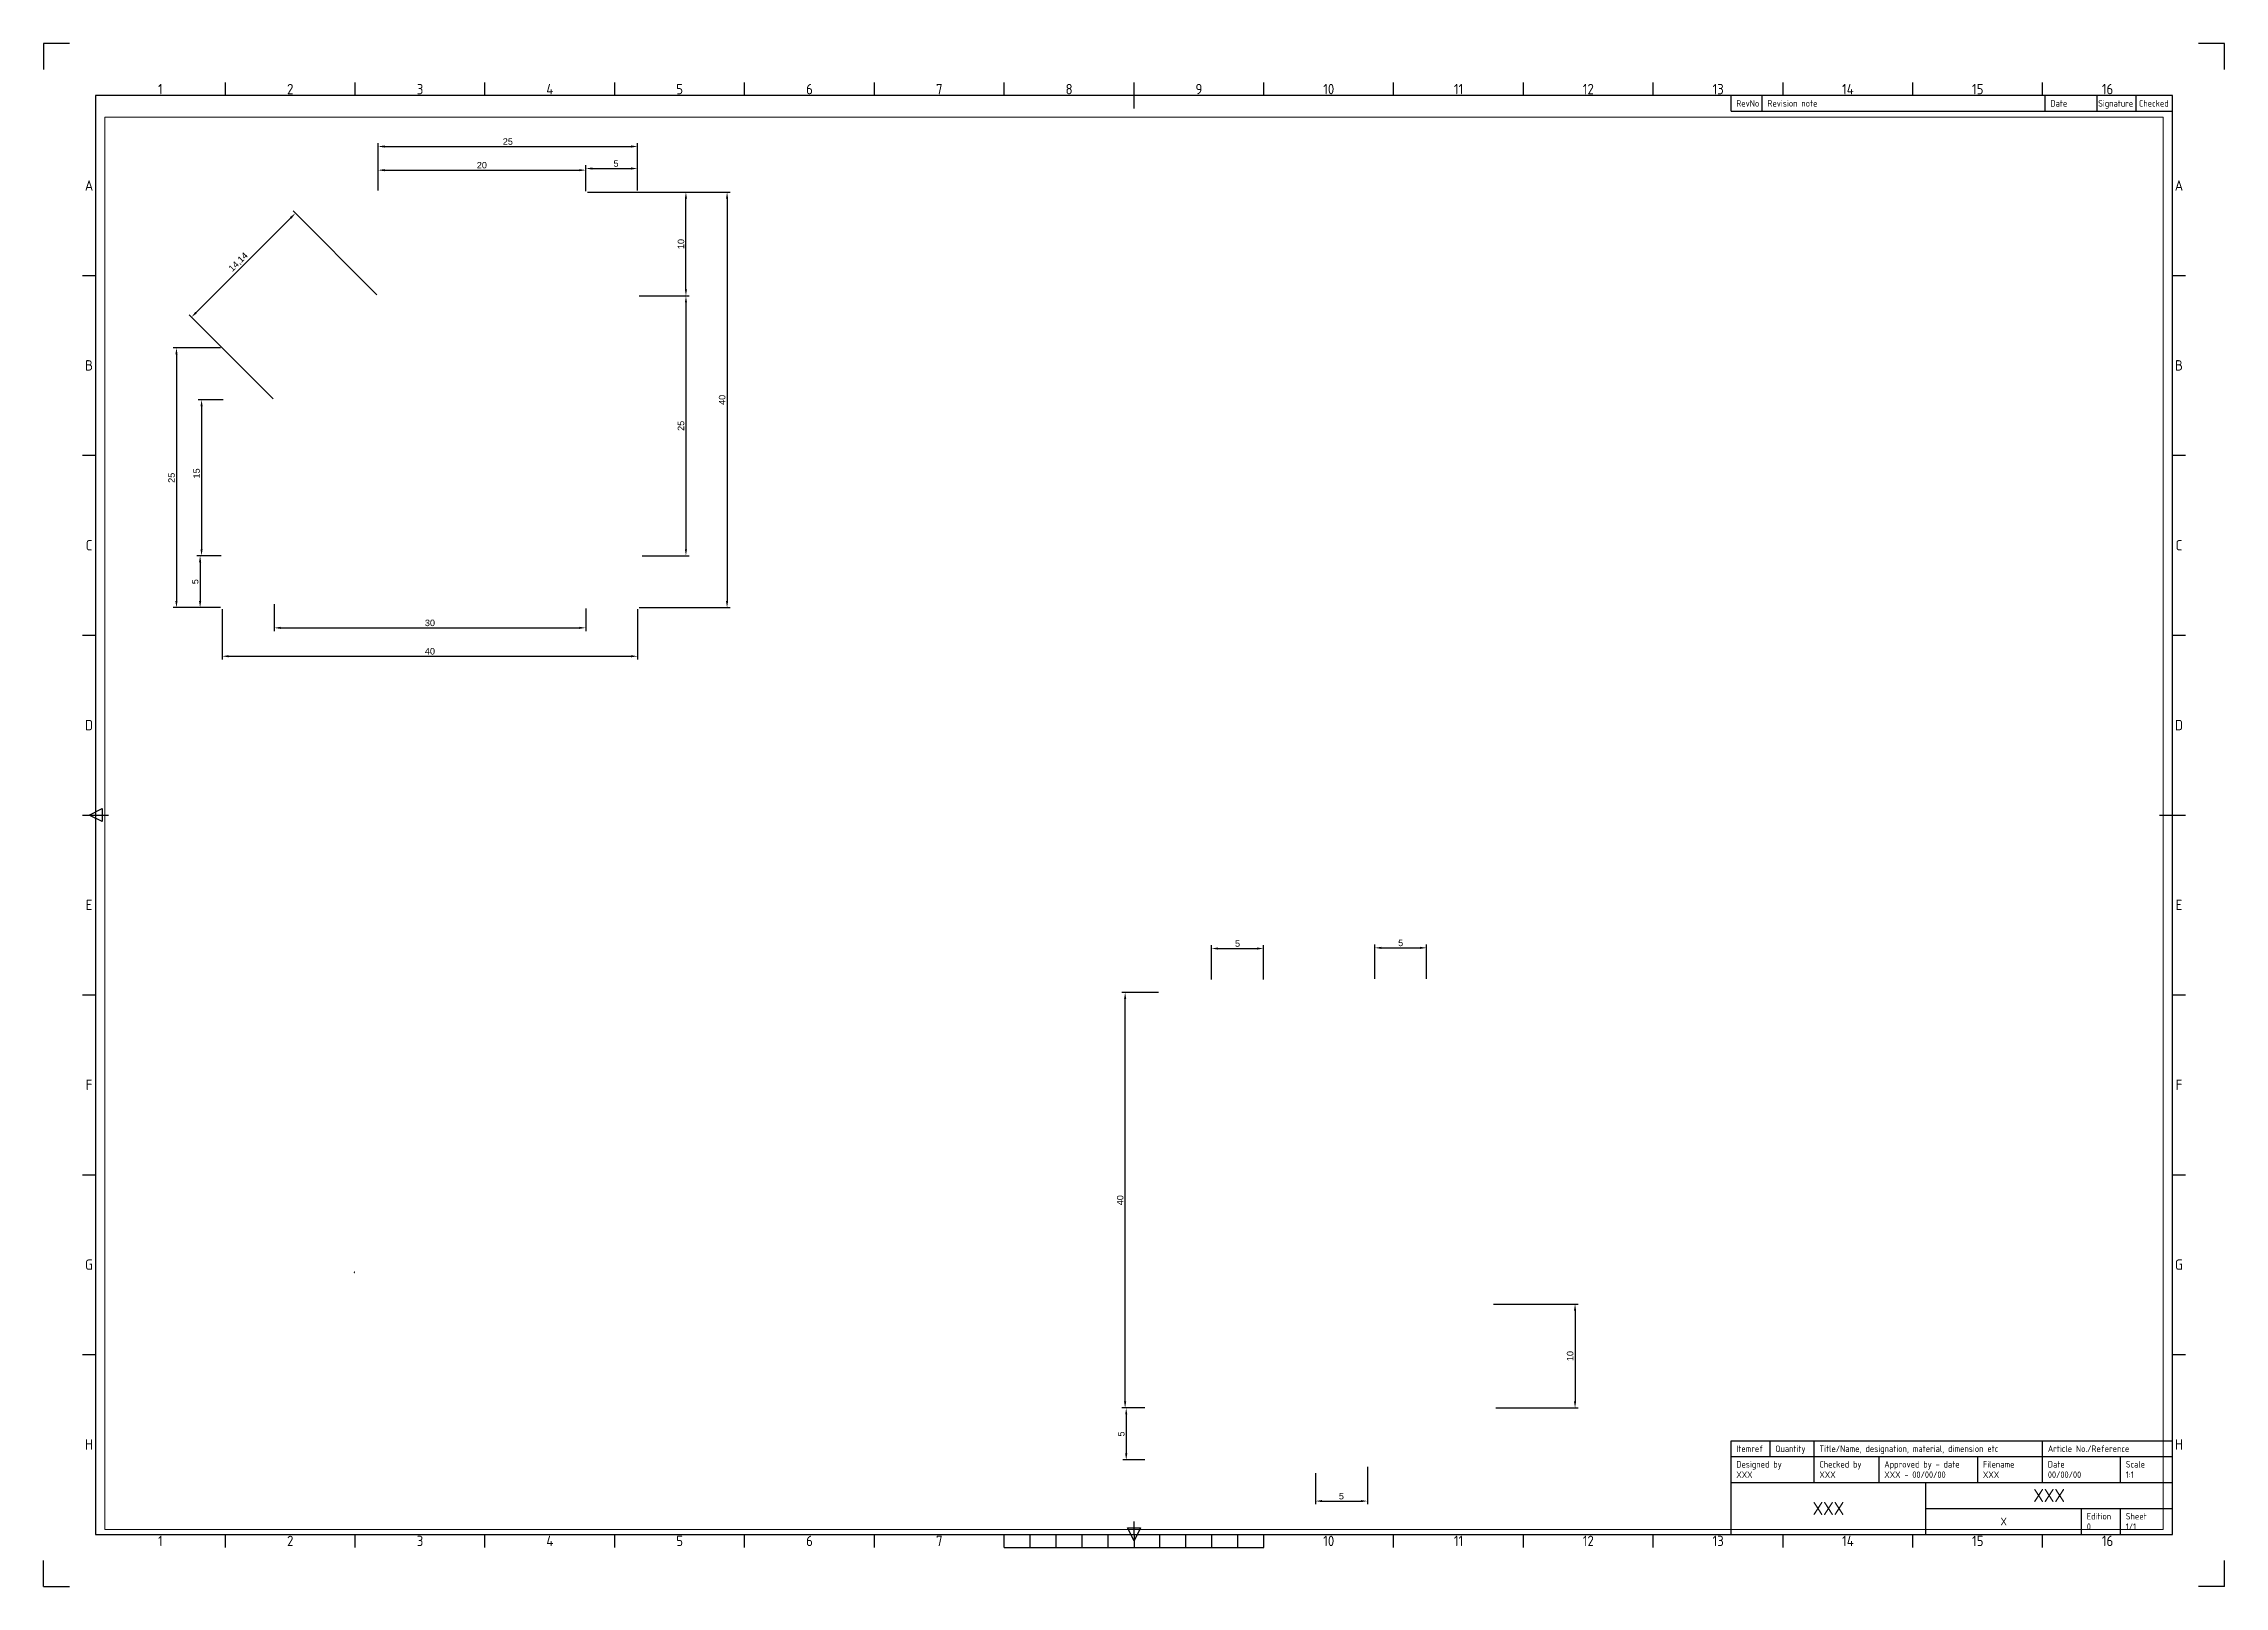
# Paper-space layout 'ISO A1 Layout' of a CAD drawing. Header units: millimetres. Extents: x 0 to 840, y 0 to 594.
# The model-space entities are those that its viewports show. They can reach past a viewport. Long polylines and large blocks are cut down to what shows.
import ezdxf
from ezdxf.enums import TextEntityAlignment as Align

# ---------------------------------------------------------------- set-up
doc = ezdxf.new("R2010")
doc.units = ezdxf.units.MM
doc.layers.add('Title Block', color=7, linetype='Continuous')
doc.layers.add('Viewport', color=5, linetype='Continuous')
doc.styles.add('ISO Proportional', font='isocp.shx')
doc.styles.get("Standard").update_dxf_attribs({"font": 'arial.ttf'})
doc.dimstyles.new('ISO-25', dxfattribs={"dimtxt": 2.5, "dimasz": 2.5, "dimexe": 1.25, "dimexo": 0.625, "dimtad": 1, "dimtxsty": 'Standard', "dimcen": 2.5, "dimadec": 0, "dimazin": 0, "dimtfac": 1, "dimtmove": 0, "dimatfit": 3, "dimfxl": 1, "dimarcsym": 0})

# ---------------------------------------------------------------- blocks, each defined once
blk = doc.blocks.new('ISO A1 title block')
at = {"layer": 'Title Block'}
for p, q in [((10, 594), (0, 594)), ((0, 594), (0, 584)), ((840, 594), (830, 594)), ((840, 584), (840, 594)), ((820, 574), (20, 574)), ((20, 574), (20, 20)), ((70, 574), (70, 579)), ((120, 574), (120, 579)), ((170, 574), (170, 579)), ((220, 574), (220, 579)), ((270, 574), (270, 579)), ((320, 574), (320, 579)), ((370, 574), (370, 579)), ((420, 569), (420, 579)), ((470, 574), (470, 579)), ((520, 574), (520, 579)), ((570, 574), (570, 579)), ((620, 574), (620, 579)), ((650, 568), (650, 574)), ((662, 568), (662, 574)), ((670, 574), (670, 579)), ((720, 574), (720, 579)), ((770, 574), (770, 579)), ((771, 568), (771, 574)), ((791, 568), (791, 574)), ((806, 568), (806, 574)), ((820, 20), (820, 574)), ((650, 568), (820, 568)), ((15, 504.75), (20, 504.75)), ((820, 504.75), (825, 504.75)), ((15, 435.5), (20, 435.5)), ((820, 435.5), (825, 435.5)), ((15, 366.25), (20, 366.25)), ((820, 366.25), (825, 366.25)), ((15, 297), (25, 297)), ((17.5, 297), (22.5, 299.5)), ((22.5, 294.5), (17.5, 297)), ((22.5, 299.5), (22.5, 294.5)), ((815, 297), (825, 297)), ((15, 227.75), (20, 227.75)), ((820, 227.75), (825, 227.75)), ((15, 158.5), (20, 158.5)), ((820, 158.5), (825, 158.5)), ((15, 89.25), (20, 89.25)), ((820, 89.25), (825, 89.25)), ((650, 56), (820, 56)), ((650, 50), (650, 56)), ((665, 50), (665, 56)), ((682, 50), (682, 56)), ((770, 50), (770, 56)), ((650, 50), (820, 50)), ((650, 20), (650, 50)), ((682, 40), (682, 50)), ((707, 40), (707, 50)), ((745, 40), (745, 50)), ((770, 40), (770, 50)), ((800, 40), (800, 50)), ((650, 40), (820, 40)), ((725, 20), (725, 40)), ((725, 30), (820, 30)), ((785, 20), (785, 30)), ((800, 20), (800, 30)), ((20, 20), (820, 20)), ((70, 15), (70, 20)), ((120, 15), (120, 20)), ((170, 15), (170, 20)), ((220, 15), (220, 20)), ((270, 15), (270, 20)), ((320, 15), (320, 20)), ((370, 15), (370, 20)), ((380, 15), (380, 20)), ((390, 15), (390, 20)), ((400, 15), (400, 20)), ((410, 15), (410, 20)), ((417.5, 22.5), (422.5, 22.5)), ((420, 17.5), (417.5, 22.5)), ((420, 20), (420, 25)), ((422.5, 22.5), (420, 17.5)), ((420, 20), (420, 15)), ((430, 15), (430, 20)), ((440, 15), (440, 20)), ((450, 15), (450, 20)), ((460, 15), (460, 20)), ((470, 15), (470, 20)), ((520, 15), (520, 20)), ((570, 15), (570, 20)), ((620, 15), (620, 20)), ((670, 15), (670, 20)), ((720, 15), (720, 20)), ((770, 15), (770, 20)), ((0, 0), (0, 10)), ((370, 15), (470, 15)), ((840, 0), (840, 10)), ((0, 0), (10, 0)), ((840, 0), (830, 0))]:
    blk.add_line(p, q, dxfattribs=at)
at = {"layer": 'Title Block', "style": 'ISO Proportional'}
for s, p in [('1', (45, 576.5)), ('2', (95, 576.5)), ('3', (145, 576.5)), ('4', (195, 576.5)), ('5', (245, 576.5)), ('6', (295, 576.5)), ('7', (345, 576.5)), ('8', (395, 576.5)), ('9', (445, 576.5)), ('10', (495, 576.5)), ('11', (545, 576.5)), ('12', (595, 576.5)), ('13', (645, 576.5)), ('14', (695, 576.5)), ('15', (745, 576.5)), ('16', (795, 576.5)), ('A', (17.5, 539.375)), ('A', (822.5, 539.375)), ('B', (17.5, 470.125)), ('B', (822.5, 470.125)), ('C', (17.5, 400.875)), ('C', (822.5, 400.875)), ('D', (17.5, 331.625)), ('D', (822.5, 331.625)), ('E', (17.5, 262.375)), ('E', (822.5, 262.375)), ('F', (17.5, 193.125)), ('F', (822.5, 193.125)), ('G', (17.5, 123.875)), ('G', (822.5, 123.875)), ('H', (17.5, 54.625)), ('H', (822.5, 54.625)), ('1', (45, 17.5)), ('2', (95, 17.5)), ('3', (145, 17.5)), ('4', (195, 17.5)), ('5', (245, 17.5)), ('6', (295, 17.5)), ('7', (345, 17.5)), ('10', (495, 17.5)), ('11', (545, 17.5)), ('12', (595, 17.5)), ('13', (645, 17.5)), ('14', (695, 17.5)), ('15', (745, 17.5)), ('16', (795, 17.5))]:
    blk.add_text(s, height=4, dxfattribs=at).set_placement(p, align=Align.MIDDLE)
for s, p in [('RevNo', (652, 571)), ('Revision note', (664, 571)), ('Date', (773, 571)), ('Signature', (791.361, 571)), ('Checked', (807.083, 571)), ('Itemref', (652, 53)), ('Quantity', (667, 53)), ('Title/Name, designation, material, dimension etc', (684, 53)), ('Article No./Reference', (772, 53)), ('Designed by', (652, 47)), ('Checked by', (684, 47)), ('Approved by - date', (709, 47)), ('Filename', (747, 47)), ('Date', (772, 47)), ('Scale', (802, 47)), ('Edition', (787, 27)), ('Sheet', (802, 27))]:
    blk.add_text(s, height=2.5, dxfattribs=at).set_placement(p, align=Align.MIDDLE_LEFT)
at = {"layer": 'Title Block', "style": 'ISO Proportional', "flags": 8}
for tag, p in [('DESIGNED_BY', (652, 43)), ('CHECKED_BY', (684, 43)), ('APPROVED_BY_DATE', (709, 43)), ('FILENAME', (747, 43)), ('DATE', (772, 43)), ('SCALE', (802, 43)), ('EDITION', (787, 23)), ('SHEET', (802, 23))]:
    blk.add_attdef(tag, text='', height=2.5, dxfattribs=at).set_placement(p, align=Align.MIDDLE_LEFT)
for tag, height, p in [('TITLE', 5, (772.5, 35)), ('OWNER', 5, (687.5, 30)), ('DRAWING_NUMBER', 3, (755, 25))]:
    blk.add_attdef(tag, text='', height=height, dxfattribs=at).set_placement(p, align=Align.MIDDLE)
blk = doc.blocks.new('*D19')
at = {"color": 0, "lineweight": -2, "transparency": 16777216}
for p, q in [((68.81, 376.21), (68.81, 356.87)), ((228.81, 376.21), (228.81, 356.87)), ((71.31, 358.12), (226.31, 358.12))]:
    blk.add_line(p, q, dxfattribs=at)
at = {"color": 0, "transparency": 16777216}
for points in [[(71.31, 358.54), (71.31, 357.71), (68.81, 358.12)], [(226.31, 358.54), (226.31, 357.71), (228.81, 358.12)]]:
    blk.add_solid(points, dxfattribs=at)
at = {"layer": 'Defpoints', "color": 0, "transparency": 16777216}
for p in [(68.81, 376.84), (228.81, 376.84), (228.81, 358.12)]:
    blk.add_point(p, dxfattribs=at)
at = {"color": 0, "transparency": 16777216, "insert": (148.81, 360.02), "char_height": 2.5, "attachment_point": 5}
blk.add_mtext('40', dxfattribs=at)
blk = doc.blocks.new('*D21')
at = {"color": 0, "lineweight": -2, "transparency": 16777216}
for p, q in [((128.81, 537.46), (128.81, 546.54)), ((208.81, 537.46), (208.81, 546.54)), ((131.31, 545.29), (206.31, 545.29))]:
    blk.add_line(p, q, dxfattribs=at)
at = {"color": 0, "transparency": 16777216}
for points in [[(131.31, 545.7), (131.31, 544.87), (128.81, 545.29)], [(206.31, 545.7), (206.31, 544.87), (208.81, 545.29)]]:
    blk.add_solid(points, dxfattribs=at)
at = {"layer": 'Defpoints', "color": 0, "transparency": 16777216}
for p in [(208.81, 545.29), (128.81, 536.84), (208.81, 536.84)]:
    blk.add_point(p, dxfattribs=at)
at = {"color": 0, "transparency": 16777216, "insert": (168.81, 547.19), "char_height": 2.5, "attachment_point": 5}
blk.add_mtext('20', dxfattribs=at)
blk = doc.blocks.new('*D22')
at = {"color": 0, "lineweight": -2, "transparency": 16777216}
for p, q in [((128.81, 537.46), (128.81, 555.64)), ((228.81, 537.46), (228.81, 555.64)), ((131.31, 554.39), (226.31, 554.39))]:
    blk.add_line(p, q, dxfattribs=at)
at = {"color": 0, "transparency": 16777216}
for points in [[(131.31, 554.81), (131.31, 553.97), (128.81, 554.39)], [(226.31, 554.81), (226.31, 553.97), (228.81, 554.39)]]:
    blk.add_solid(points, dxfattribs=at)
at = {"layer": 'Defpoints', "color": 0, "transparency": 16777216}
for p in [(228.81, 554.39), (128.81, 536.84), (228.81, 536.84)]:
    blk.add_point(p, dxfattribs=at)
at = {"color": 0, "transparency": 16777216, "insert": (178.81, 556.29), "char_height": 2.5, "attachment_point": 5}
blk.add_mtext('25', dxfattribs=at)
blk = doc.blocks.new('*D23')
at = {"color": 0, "lineweight": -2, "transparency": 16777216}
for p, q in [((69.16, 456.84), (59.59, 456.84)), ((60.84, 454.34), (60.84, 399.34)), ((68.36, 396.84), (59.59, 396.84))]:
    blk.add_line(p, q, dxfattribs=at)
at = {"color": 0, "transparency": 16777216}
for points in [[(60.42, 454.34), (61.26, 454.34), (60.84, 456.84)], [(60.42, 399.34), (61.26, 399.34), (60.84, 396.84)]]:
    blk.add_solid(points, dxfattribs=at)
at = {"layer": 'Defpoints', "color": 0, "transparency": 16777216}
for p in [(69.78, 456.84), (60.84, 396.84), (68.99, 396.84)]:
    blk.add_point(p, dxfattribs=at)
at = {"color": 0, "transparency": 16777216, "insert": (58.94, 428.52), "char_height": 2.5, "attachment_point": 5, "rotation": 90}
blk.add_mtext('15', dxfattribs=at)
blk = doc.blocks.new('*D24')
at = {"color": 254, "transparency": 16777216}
for p, q in [((68.19, 476.84), (49.92, 476.84)), ((68.19, 376.84), (49.92, 376.84))]:
    blk.add_line(p, q, dxfattribs=at)
at = {"color": 0, "lineweight": -2, "transparency": 16777216}
blk.add_line((51.17, 474.34), (51.17, 379.34), dxfattribs=at)
at = {"color": 0, "transparency": 16777216}
for points in [[(50.75, 474.34), (51.59, 474.34), (51.17, 476.84)], [(50.75, 379.34), (51.59, 379.34), (51.17, 376.84)]]:
    blk.add_solid(points, dxfattribs=at)
at = {"layer": 'Defpoints', "color": 0, "transparency": 16777216}
for p in [(68.81, 476.84), (51.17, 376.84), (68.81, 376.84)]:
    blk.add_point(p, dxfattribs=at)
at = {"color": 0, "transparency": 16777216, "insert": (49.27, 426.84), "char_height": 2.5, "attachment_point": 5, "rotation": 90}
blk.add_mtext('25', dxfattribs=at)
blk = doc.blocks.new('*D26')
at = {"color": 0, "lineweight": -2, "transparency": 16777216}
for p, q in [((67.57, 396.84), (59.03, 396.84)), ((60.28, 394.34), (60.28, 379.34)), ((68.19, 376.84), (59.03, 376.84))]:
    blk.add_line(p, q, dxfattribs=at)
at = {"color": 0, "transparency": 16777216}
for points in [[(59.86, 394.34), (60.69, 394.34), (60.28, 396.84)], [(59.86, 379.34), (60.69, 379.34), (60.28, 376.84)]]:
    blk.add_solid(points, dxfattribs=at)
at = {"layer": 'Defpoints', "color": 0, "transparency": 16777216}
for p in [(68.2, 396.84), (60.28, 376.84), (68.81, 376.84)]:
    blk.add_point(p, dxfattribs=at)
at = {"color": 0, "transparency": 16777216, "insert": (58.38, 386.84), "char_height": 2.5, "attachment_point": 5, "rotation": 90}
blk.add_mtext('5', dxfattribs=at)
blk = doc.blocks.new('*D27')
at = {"color": 0, "lineweight": -2, "transparency": 16777216}
for p, q in [((208.81, 537.21), (208.81, 547.16)), ((228.81, 537.46), (228.81, 547.16)), ((211.31, 545.91), (226.31, 545.91))]:
    blk.add_line(p, q, dxfattribs=at)
at = {"color": 0, "transparency": 16777216}
for points in [[(211.31, 546.33), (211.31, 545.5), (208.81, 545.91)], [(226.31, 546.33), (226.31, 545.5), (228.81, 545.91)]]:
    blk.add_solid(points, dxfattribs=at)
at = {"layer": 'Defpoints', "color": 0, "transparency": 16777216}
for p in [(228.81, 545.91), (208.81, 536.58), (228.81, 536.84)]:
    blk.add_point(p, dxfattribs=at)
at = {"color": 0, "transparency": 16777216, "insert": (220.47, 547.81), "char_height": 2.5, "attachment_point": 5}
blk.add_mtext('5', dxfattribs=at)
blk = doc.blocks.new('*D30')
at = {"color": 0, "lineweight": -2, "transparency": 16777216}
for p, q in [((449.89, 233.63), (449.89, 246.84)), ((452.39, 245.59), (467.39, 245.59)), ((469.89, 233.63), (469.89, 246.84))]:
    blk.add_line(p, q, dxfattribs=at)
at = {"color": 0, "transparency": 16777216}
for points in [[(452.39, 246.01), (452.39, 245.17), (449.89, 245.59)], [(467.39, 246.01), (467.39, 245.17), (469.89, 245.59)]]:
    blk.add_solid(points, dxfattribs=at)
at = {"layer": 'Defpoints', "color": 0, "transparency": 16777216}
for p in [(469.89, 245.59), (449.89, 233.01), (469.89, 233.01)]:
    blk.add_point(p, dxfattribs=at)
at = {"color": 0, "transparency": 16777216, "insert": (459.89, 247.49), "char_height": 2.5, "attachment_point": 5}
blk.add_mtext('5', dxfattribs=at)
blk = doc.blocks.new('*D31')
at = {"color": 0, "lineweight": -2, "transparency": 16777216}
for p, q in [((512.72, 233.89), (512.72, 247.1)), ((515.22, 245.85), (530.22, 245.85)), ((532.72, 233.89), (532.72, 247.1))]:
    blk.add_line(p, q, dxfattribs=at)
at = {"color": 0, "transparency": 16777216}
for points in [[(515.22, 246.26), (515.22, 245.43), (512.72, 245.85)], [(530.22, 246.26), (530.22, 245.43), (532.72, 245.85)]]:
    blk.add_solid(points, dxfattribs=at)
at = {"layer": 'Defpoints', "color": 0, "transparency": 16777216}
for p in [(532.72, 245.85), (512.72, 233.26), (532.72, 233.26)]:
    blk.add_point(p, dxfattribs=at)
at = {"color": 0, "transparency": 16777216, "insert": (522.72, 247.74), "char_height": 2.5, "attachment_point": 5}
blk.add_mtext('5', dxfattribs=at)
blk = doc.blocks.new('*D32')
at = {"color": 0, "lineweight": -2, "transparency": 16777216}
for p, q in [((88.81, 378.17), (88.81, 367.81)), ((208.81, 376.54), (208.81, 367.81)), ((91.31, 369.06), (206.31, 369.06))]:
    blk.add_line(p, q, dxfattribs=at)
at = {"color": 0, "transparency": 16777216}
for points in [[(91.31, 369.47), (91.31, 368.64), (88.81, 369.06)], [(206.31, 369.47), (206.31, 368.64), (208.81, 369.06)]]:
    blk.add_solid(points, dxfattribs=at)
at = {"layer": 'Defpoints', "color": 0, "transparency": 16777216}
for p in [(88.81, 378.79), (208.81, 377.17), (208.81, 369.06)]:
    blk.add_point(p, dxfattribs=at)
at = {"color": 0, "transparency": 16777216, "insert": (148.81, 370.96), "char_height": 2.5, "attachment_point": 5}
blk.add_mtext('30', dxfattribs=at)
blk = doc.blocks.new('*D33')
at = {"color": 0, "lineweight": -2, "transparency": 16777216}
for p, q in [((229.44, 536.84), (264.51, 536.84)), ((263.26, 534.34), (263.26, 379.34)), ((229.44, 376.84), (264.51, 376.84))]:
    blk.add_line(p, q, dxfattribs=at)
at = {"color": 0, "transparency": 16777216}
for points in [[(262.84, 534.34), (263.68, 534.34), (263.26, 536.84)], [(262.84, 379.34), (263.68, 379.34), (263.26, 376.84)]]:
    blk.add_solid(points, dxfattribs=at)
at = {"layer": 'Defpoints', "color": 0, "transparency": 16777216}
for p in [(228.81, 536.84), (228.81, 376.84), (263.26, 376.84)]:
    blk.add_point(p, dxfattribs=at)
at = {"color": 0, "transparency": 16777216, "insert": (261.36, 456.84), "char_height": 2.5, "attachment_point": 5, "rotation": 90}
blk.add_mtext('40', dxfattribs=at)
blk = doc.blocks.new('*D34')
at = {"color": 0, "lineweight": -2, "transparency": 16777216}
for p, q in [((229.74, 496.84), (248.66, 496.84)), ((247.41, 494.34), (247.41, 399.34)), ((230.56, 396.84), (248.66, 396.84))]:
    blk.add_line(p, q, dxfattribs=at)
at = {"color": 0, "transparency": 16777216}
for points in [[(246.99, 494.34), (247.82, 494.34), (247.41, 496.84)], [(246.99, 399.34), (247.82, 399.34), (247.41, 396.84)]]:
    blk.add_solid(points, dxfattribs=at)
at = {"layer": 'Defpoints', "color": 0, "transparency": 16777216}
for p in [(229.12, 496.84), (229.93, 396.84), (247.41, 396.84)]:
    blk.add_point(p, dxfattribs=at)
at = {"color": 0, "transparency": 16777216, "insert": (245.51, 446.84), "char_height": 2.5, "attachment_point": 5, "rotation": 90}
blk.add_mtext('25', dxfattribs=at)
blk = doc.blocks.new('*D35')
at = {"color": 0, "lineweight": -2, "transparency": 16777216}
for p, q in [((209.44, 536.84), (248.66, 536.84)), ((247.41, 499.34), (247.41, 534.34)), ((229.34, 496.84), (248.66, 496.84))]:
    blk.add_line(p, q, dxfattribs=at)
at = {"color": 0, "transparency": 16777216}
for points in [[(246.99, 534.34), (247.82, 534.34), (247.41, 536.84)], [(246.99, 499.34), (247.82, 499.34), (247.41, 496.84)]]:
    blk.add_solid(points, dxfattribs=at)
at = {"layer": 'Defpoints', "color": 0, "transparency": 16777216}
for p in [(208.81, 536.84), (247.41, 536.84), (228.71, 496.84)]:
    blk.add_point(p, dxfattribs=at)
at = {"color": 0, "transparency": 16777216, "insert": (245.51, 516.84), "char_height": 2.5, "attachment_point": 5, "rotation": 90}
blk.add_mtext('10', dxfattribs=at)
blk = doc.blocks.new('*D36')
at = {"color": 0, "lineweight": -2, "transparency": 16777216}
for p, q in [((424.11, 68.68), (415.75, 68.68)), ((417, 66.18), (417, 51.18)), ((424.11, 48.68), (415.75, 48.68))]:
    blk.add_line(p, q, dxfattribs=at)
at = {"color": 0, "transparency": 16777216}
for points in [[(416.58, 66.18), (417.42, 66.18), (417, 68.68)], [(416.58, 51.18), (417.42, 51.18), (417, 48.68)]]:
    blk.add_solid(points, dxfattribs=at)
at = {"layer": 'Defpoints', "color": 0, "transparency": 16777216}
for p in [(424.73, 68.68), (417, 48.68), (424.73, 48.68)]:
    blk.add_point(p, dxfattribs=at)
at = {"color": 0, "transparency": 16777216, "insert": (415.1, 58.68), "char_height": 2.5, "attachment_point": 5, "rotation": 90}
blk.add_mtext('5', dxfattribs=at)
blk = doc.blocks.new('*D37')
at = {"color": 0, "lineweight": -2, "transparency": 16777216}
for p, q in [((429.4, 228.68), (415.33, 228.68)), ((416.58, 71.18), (416.58, 226.18)), ((424.11, 68.68), (415.33, 68.68))]:
    blk.add_line(p, q, dxfattribs=at)
at = {"color": 0, "transparency": 16777216}
for points in [[(416.17, 226.18), (417, 226.18), (416.58, 228.68)], [(416.17, 71.18), (417, 71.18), (416.58, 68.68)]]:
    blk.add_solid(points, dxfattribs=at)
at = {"layer": 'Defpoints', "color": 0, "transparency": 16777216}
for p in [(416.58, 228.68), (430.03, 228.68), (424.73, 68.68)]:
    blk.add_point(p, dxfattribs=at)
at = {"color": 0, "transparency": 16777216, "insert": (414.68, 148.68), "char_height": 2.5, "attachment_point": 5, "rotation": 90}
blk.add_mtext('40', dxfattribs=at)
blk = doc.blocks.new('*D38')
at = {"color": 0, "lineweight": -2, "transparency": 16777216}
for p, q in [((558.5, 108.68), (591.14, 108.68)), ((589.89, 106.18), (589.89, 71.18)), ((559.31, 68.68), (591.14, 68.68))]:
    blk.add_line(p, q, dxfattribs=at)
at = {"color": 0, "transparency": 16777216}
for points in [[(589.47, 106.18), (590.3, 106.18), (589.89, 108.68)], [(589.47, 71.18), (590.3, 71.18), (589.89, 68.68)]]:
    blk.add_solid(points, dxfattribs=at)
at = {"layer": 'Defpoints', "color": 0, "transparency": 16777216}
for p in [(557.87, 108.68), (558.68, 68.68), (589.89, 68.68)]:
    blk.add_point(p, dxfattribs=at)
at = {"color": 0, "transparency": 16777216, "insert": (587.99, 88.68), "char_height": 2.5, "attachment_point": 5, "rotation": 90}
blk.add_mtext('10', dxfattribs=at)
blk = doc.blocks.new('*D39')
at = {"color": 0, "lineweight": -2, "transparency": 16777216}
for p, q in [((489.89, 43.61), (489.89, 31.59)), ((509.89, 46.05), (509.89, 31.59)), ((492.39, 32.84), (507.39, 32.84))]:
    blk.add_line(p, q, dxfattribs=at)
at = {"color": 0, "transparency": 16777216}
for points in [[(492.39, 33.25), (492.39, 32.42), (489.89, 32.84)], [(507.39, 33.25), (507.39, 32.42), (509.89, 32.84)]]:
    blk.add_solid(points, dxfattribs=at)
at = {"layer": 'Defpoints', "color": 0, "transparency": 16777216}
for p in [(489.89, 44.23), (509.89, 46.68), (509.89, 32.84)]:
    blk.add_point(p, dxfattribs=at)
at = {"color": 0, "transparency": 16777216, "insert": (499.89, 34.73), "char_height": 2.5, "attachment_point": 5}
blk.add_mtext('5', dxfattribs=at)
blk = doc.blocks.new('*D41')
at = {"color": 254, "transparency": 16777216}
for p, q in [((128.37, 497.28), (96.08, 529.57)), ((88.37, 457.28), (56.08, 489.57))]:
    blk.add_line(p, q, dxfattribs=at)
at = {"color": 0, "lineweight": -2, "transparency": 16777216}
blk.add_line((58.73, 490.45), (95.2, 526.92), dxfattribs=at)
at = {"color": 0, "transparency": 16777216}
for points in [[(94.9, 527.21), (95.49, 526.62), (96.97, 528.69)], [(58.44, 490.75), (59.03, 490.16), (56.97, 488.69)]]:
    blk.add_solid(points, dxfattribs=at)
at = {"layer": 'Defpoints', "color": 0, "transparency": 16777216}
for p in [(96.97, 528.69), (128.81, 496.84), (88.81, 456.84)]:
    blk.add_point(p, dxfattribs=at)
at = {"color": 0, "transparency": 16777216, "insert": (75.09, 509.82), "char_height": 2.5, "attachment_point": 5, "rotation": 45}
blk.add_mtext('14,14', dxfattribs=at)

msp = doc.modelspace()

# ---------------------------------------------------------------- linework, layer by layer
at = {"elevation": 45}
for points in [[(15, 5), (20, 5), (20, 10), (15, 10), (15, 5)], [(25, 30), (25, 30)]]:
    msp.add_lwpolyline(points, dxfattribs=at)
at = {"extrusion": (-1, 1.77636e-16, 0), "elevation": -25}
msp.add_lwpolyline([(-30, 45), (-30, 35)], dxfattribs=at)

psp = doc.layouts.new('ISO A1 Layout')

# ---------------------------------------------------------------- block references
at = {"layer": 'Title Block'}
ref = psp.add_blockref('ISO A1 title block', (0, 0), dxfattribs=at)
ref.add_attrib('CHECKED_BY', 'XXX', dxfattribs={"height": 2.5, "style": 'ISO Proportional'}).set_placement((684, 43), align=Align.MIDDLE_LEFT)
ref.add_attrib('OWNER', 'XXX', dxfattribs={"height": 5, "style": 'ISO Proportional'}).set_placement((687.5, 30), align=Align.MIDDLE)
ref.add_attrib('DESIGNED_BY', 'XXX', dxfattribs={"height": 2.5, "style": 'ISO Proportional'}).set_placement((652, 43), align=Align.MIDDLE_LEFT)
ref.add_attrib('FILENAME', 'XXX', dxfattribs={"height": 2.5, "style": 'ISO Proportional'}).set_placement((747, 43), align=Align.MIDDLE_LEFT)
ref.add_attrib('DRAWING_NUMBER', 'X', dxfattribs={"height": 3, "style": 'ISO Proportional'}).set_placement((755, 25), align=Align.MIDDLE)
ref.add_attrib('APPROVED_BY_DATE', 'XXX - 00/00/00', dxfattribs={"height": 2.5, "style": 'ISO Proportional'}).set_placement((709, 43), align=Align.MIDDLE_LEFT)
ref.add_attrib('TITLE', 'XXX', dxfattribs={"height": 5, "style": 'ISO Proportional'}).set_placement((772.5, 35), align=Align.MIDDLE)
ref.add_attrib('DATE', '00/00/00', dxfattribs={"height": 2.5, "style": 'ISO Proportional'}).set_placement((772, 43), align=Align.MIDDLE_LEFT)
ref.add_attrib('EDITION', '0', dxfattribs={"height": 2.5, "style": 'ISO Proportional'}).set_placement((787, 23), align=Align.MIDDLE_LEFT)
ref.add_attrib('SHEET', '1/1', dxfattribs={"height": 2.5, "style": 'ISO Proportional'}).set_placement((802, 23), align=Align.MIDDLE_LEFT)
ref.add_attrib('SCALE', '1:1', dxfattribs={"height": 2.5, "style": 'ISO Proportional'}).set_placement((802, 43), align=Align.MIDDLE_LEFT)

# ---------------------------------------------------------------- dimensions: what is measured, and where the dimension line sits
for base, p1, p2, picture, middle in [((228.812, 554.391), (128.812, 536.84), (228.812, 536.84), '*D22', (178.812, 556.292)), ((208.812, 545.288), (128.812, 536.84), (208.812, 536.84), '*D21', (168.812, 547.189)), ((208.812, 369.057), (88.812, 378.79), (208.812, 377.168), '*D32', (148.812, 370.959)), ((228.812, 358.123), (68.812, 376.84), (228.812, 376.84), '*D19', (148.812, 360.024)), ((469.888, 245.592), (449.888, 233.007), (469.888, 233.007), '*D30', (459.888, 247.488)), ((532.718, 245.846), (512.718, 233.261), (532.718, 233.261), '*D31', (522.718, 247.742)), ((509.888, 32.838), (489.888, 44.233), (509.888, 46.675), '*D39', (499.888, 34.735))]:
    dim = psp.add_linear_dim(base=base, p1=p1, p2=p2, dimstyle='ISO-25', override={"dimlfac": -0.25})
    dim.commit()
    dim.dimension.update_dxf_attribs({"geometry": picture, "text_midpoint": middle})
dim = psp.add_linear_dim(base=(228.812, 545.913), p1=(208.812, 536.581), p2=(228.812, 536.84), dimstyle='ISO-25', override={"dimlfac": -0.25})
dim.commit()
dim.dimension.update_dxf_attribs({"geometry": '*D27', "text_midpoint": (220.47, 545.913), "dimtype": 160})
for base, p1, p2, angle, override, picture, middle, dimtype in [((96.966, 528.686), (88.812, 456.84), (128.812, 496.84), 45, {"dimlfac": -0.25, "dimclre": 254, "dimlwe": 65535}, '*D41', (76.591, 508.312), 161), ((60.841, 396.84), (69.78, 456.84), (68.988, 396.84), 90, {"dimlfac": -0.25}, '*D23', (60.841, 428.522), 160), ((60.278, 376.84), (68.196, 396.84), (68.812, 376.84), 90, {"dimlfac": -0.25}, '*D26', (60.278, 386.84), 160)]:
    dim = psp.add_linear_dim(base=base, p1=p1, p2=p2, angle=angle, dimstyle='ISO-25', override=override)
    dim.commit()
    dim.dimension.update_dxf_attribs({"geometry": picture, "text_midpoint": middle, "dimtype": dimtype})
for base, p1, p2, override, picture, middle in [((247.408, 536.84), (228.712, 496.84), (208.812, 536.84), {"dimlfac": -0.25}, '*D35', (245.506, 516.84)), ((263.259, 376.84), (228.812, 536.84), (228.812, 376.84), {"dimlfac": -0.25}, '*D33', (261.357, 456.84)), ((247.408, 396.84), (229.118, 496.84), (229.931, 396.84), {"dimlfac": -0.25}, '*D34', (245.506, 446.84)), ((51.171, 376.84), (68.812, 476.84), (68.812, 376.84), {"dimlfac": -0.25, "dimclre": 254, "dimlwe": 65535}, '*D24', (49.27, 426.84)), ((416.582, 228.682), (424.735, 68.682), (430.028, 228.682), {"dimlfac": -0.25}, '*D37', (414.681, 148.682)), ((589.888, 68.682), (557.87, 108.682), (558.685, 68.682), {"dimlfac": -0.25}, '*D38', (587.987, 88.682)), ((416.999, 48.682), (424.735, 68.682), (424.735, 48.682), {"dimlfac": -0.25}, '*D36', (415.103, 58.682))]:
    dim = psp.add_linear_dim(base=base, p1=p1, p2=p2, angle=90, dimstyle='ISO-25', override=override)
    dim.commit()
    dim.dimension.update_dxf_attribs({"geometry": picture, "text_midpoint": middle})

# ---------------------------------------------------------------- viewports
at = {"layer": 'Viewport'}
psp.add_viewport(center=(420.046, 293.839), size=(792.848, 543.80768), view_center_point=(15035.422, 8654.971), view_height=27190.38384, dxfattribs=at)

doc.saveas('drawing.dxf')
